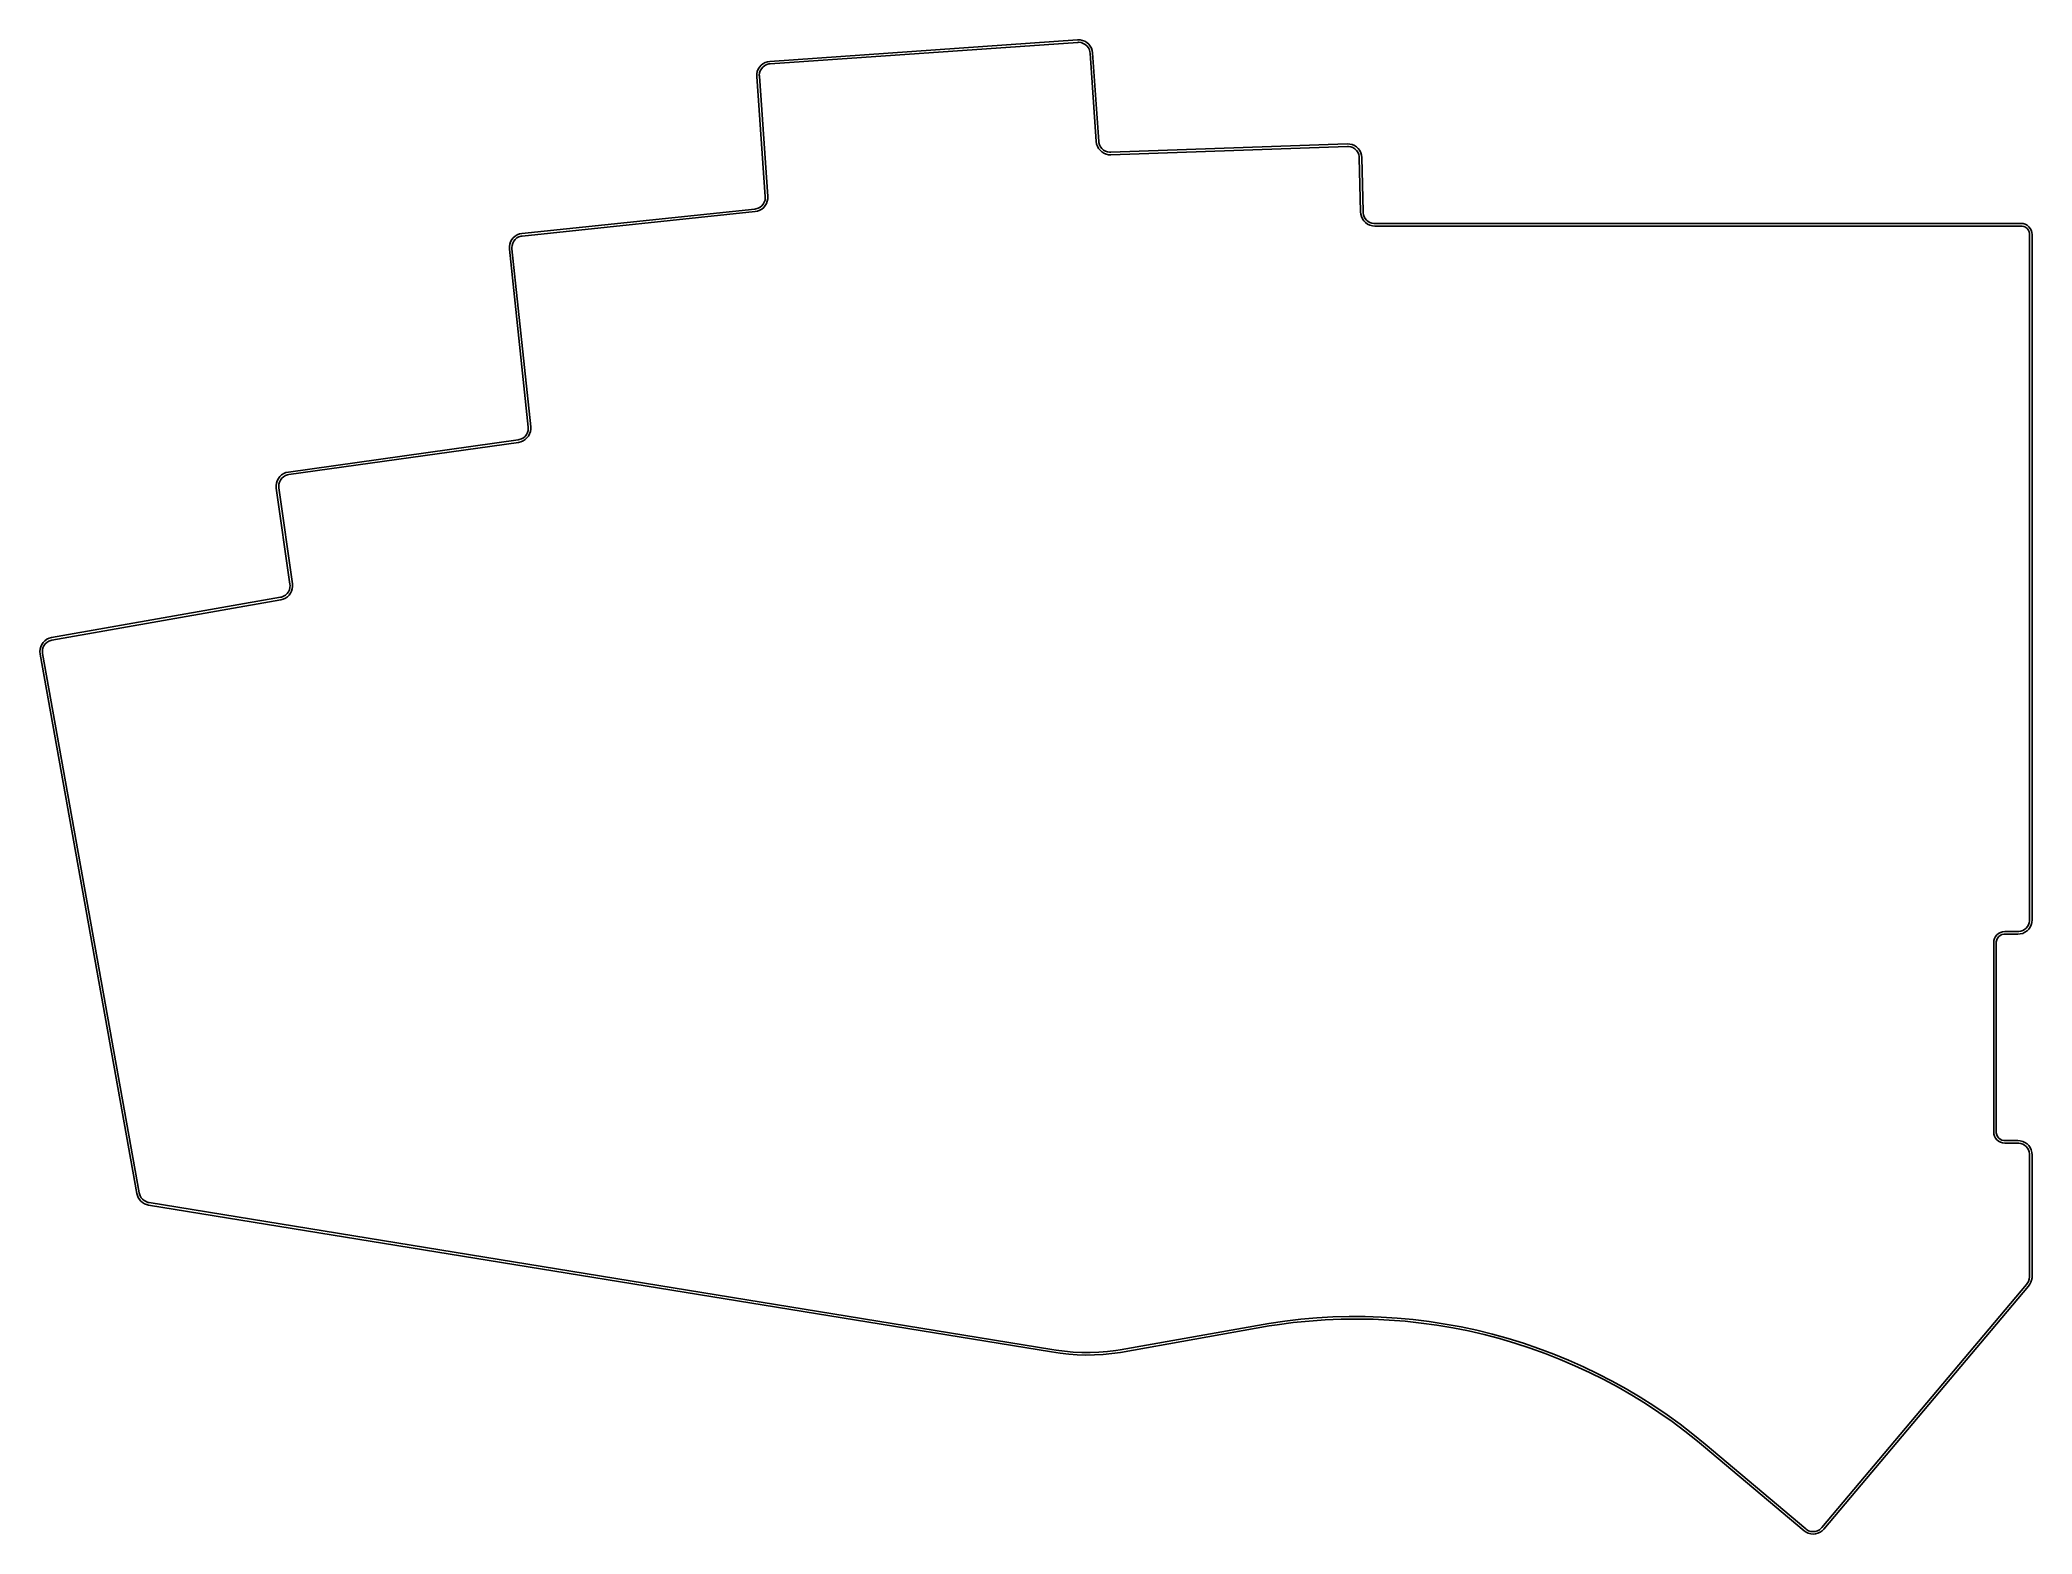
# Model space of a CAD drawing. Extents: x 19 to 174, y -140 to -23.
import ezdxf

# ---------------------------------------------------------------- set-up
doc = ezdxf.new("R2010")
doc.units = 0
doc.layers.add('BLACK', color=7, linetype='CONTINUOUS')

msp = doc.modelspace()

# ---------------------------------------------------------------- linework, layer by layer
at = {"layer": 'BLACK', "linetype": 'CONTINUOUS'}
for p, q in [((75.351, -24.876), (99.2925, -23.2018)), ((99.2925, -23.2018), (99.4842, -23.2051)), ((99.2925, -23.2018), (99.2925, -23.2018)), ((99.2925, -23.2018), (99.2925, -23.2018)), ((99.2925, -23.2018), (99.2925, -23.2018)), ((99.4842, -23.2051), (99.6725, -23.2417)), ((99.6725, -23.2417), (99.8515, -23.3104)), ((99.3065, -23.4013), (75.3649, -25.0755)), ((99.3949, -23.3951), (99.3065, -23.4013)), ((99.3065, -23.4013), (99.3065, -23.4013)), ((99.3065, -23.4013), (99.3065, -23.4013)), ((99.3065, -23.4013), (99.3065, -23.4013)), ((99.5708, -23.4175), (99.3949, -23.3951)), ((99.7389, -23.4738), (99.5708, -23.4175)), ((99.8928, -23.5617), (99.7389, -23.4738)), ((99.8515, -23.3104), (100.016, -23.4092)), ((100.027, -23.678), (99.8928, -23.5617)), ((100.016, -23.4092), (100.161, -23.535)), ((100.135, -23.8182), (100.027, -23.678)), ((100.214, -23.9769), (100.135, -23.8182)), ((100.161, -23.535), (100.281, -23.684)), ((100.261, -24.1479), (100.214, -23.9769)), ((100.267, -24.2363), (100.261, -24.1479)), ((100.749, -31.1264), (100.267, -24.2363)), ((100.267, -24.2363), (100.267, -24.2363)), ((100.267, -24.2363), (100.267, -24.2363)), ((100.267, -24.2363), (100.267, -24.2363)), ((100.267, -24.2363), (100.267, -24.2363)), ((100.281, -23.684), (100.374, -23.8517)), ((100.374, -23.8517), (100.437, -24.033)), ((100.437, -24.033), (100.467, -24.2224)), ((100.467, -24.2224), (100.467, -24.2224)), ((100.467, -24.2224), (100.467, -24.2224)), ((100.467, -24.2224), (100.948, -31.1124)), ((74.3304, -26.05), (74.3338, -25.8583)), ((74.9851, -35.4119), (74.3304, -26.05)), ((74.3304, -26.05), (74.3304, -26.05)), ((74.3304, -26.05), (74.3304, -26.05)), ((74.3304, -26.05), (74.3304, -26.05)), ((74.3338, -25.8583), (74.3703, -25.6701)), ((74.3703, -25.6701), (74.4391, -25.4911)), ((74.4391, -25.4911), (74.5378, -25.3267)), ((74.5461, -25.7718), (74.5237, -25.9476)), ((74.5237, -25.9476), (74.5299, -26.0361)), ((74.5299, -26.0361), (74.5299, -26.0361)), ((74.5299, -26.0361), (75.1846, -35.398)), ((74.5378, -25.3267), (74.6636, -25.182)), ((74.6024, -25.6037), (74.5461, -25.7718)), ((74.6903, -25.4497), (74.6024, -25.6037)), ((74.6636, -25.182), (74.8126, -25.0614)), ((74.8067, -25.316), (74.6903, -25.4497)), ((74.9468, -25.2074), (74.8067, -25.316)), ((74.8126, -25.0614), (74.9803, -24.9684)), ((75.1055, -25.1283), (74.9468, -25.2074)), ((74.9803, -24.9684), (75.1616, -24.906)), ((75.2765, -25.0817), (75.1055, -25.1283)), ((75.1616, -24.906), (75.3508, -24.876)), ((75.3649, -25.0755), (75.2765, -25.0817)), ((75.3508, -24.876), (75.351, -24.876)), ((75.351, -24.876), (75.351, -24.876)), ((75.351, -24.876), (75.351, -24.876)), ((75.3649, -25.0755), (75.3649, -25.0755)), ((75.3649, -25.0755), (75.3649, -25.0755)), ((100.749, -31.1267), (100.749, -31.1264)), ((100.778, -31.3116), (100.749, -31.1267)), ((100.838, -31.4892), (100.778, -31.3116)), ((100.927, -31.654), (100.838, -31.4892)), ((101.043, -31.8013), (100.927, -31.654)), ((100.948, -31.1124), (100.948, -31.1124)), ((100.948, -31.1124), (100.955, -31.1988)), ((100.955, -31.1988), (100.999, -31.3662)), ((100.999, -31.3662), (101.075, -31.522)), ((101.183, -31.9268), (101.043, -31.8013)), ((101.075, -31.522), (101.18, -31.6604)), ((101.18, -31.6604), (101.308, -31.7763)), ((101.341, -32.0268), (101.183, -31.9268)), ((101.308, -31.7763), (101.457, -31.8656)), ((101.514, -32.0984), (101.341, -32.0268)), ((101.457, -31.8656), (101.62, -31.9249)), ((101.697, -32.1395), (101.514, -32.0984)), ((101.62, -31.9249), (101.791, -31.952)), ((101.885, -32.149), (101.697, -32.1395)), ((101.791, -31.952), (101.878, -31.9491)), ((101.878, -31.9491), (120.283, -31.3064)), ((120.29, -31.5062), (101.885, -32.149)), ((101.885, -32.149), (101.885, -32.149)), ((101.885, -32.149), (101.885, -32.149)), ((120.283, -31.3064), (120.474, -31.3164)), ((120.378, -31.5031), (120.29, -31.5062)), ((120.29, -31.5062), (120.29, -31.5062)), ((120.553, -31.5316), (120.378, -31.5031)), ((120.474, -31.3164), (120.661, -31.3595)), ((120.719, -31.5937), (120.553, -31.5316)), ((120.661, -31.3595), (120.838, -31.4344)), ((120.87, -31.687), (120.719, -31.5937)), ((120.838, -31.4344), (120.998, -31.5389)), ((121, -31.8079), (120.87, -31.687)), ((120.998, -31.5389), (121.139, -31.6696)), ((121.103, -31.9518), (121, -31.8079)), ((121.177, -32.1131), (121.103, -31.9518)), ((121.139, -31.6696), (121.254, -31.8228)), ((121.217, -32.2857), (121.177, -32.1131)), ((121.221, -32.373), (121.217, -32.2857)), ((121.313, -36.5782), (121.221, -32.373)), ((121.254, -31.8228), (121.341, -31.9936)), ((121.341, -31.9936), (121.397, -32.177)), ((121.397, -32.177), (121.42, -32.3673)), ((121.42, -32.3673), (121.42, -32.3673)), ((121.42, -32.3673), (121.42, -32.368)), ((121.42, -32.368), (121.42, -32.3686)), ((121.42, -32.3686), (121.513, -36.5738)), ((74.9699, -35.6704), (74.991, -35.4984)), ((74.991, -35.4984), (74.9851, -35.4119)), ((74.9851, -35.4119), (74.9851, -35.4119)), ((75.1816, -35.5854), (75.1469, -35.7697)), ((75.1846, -35.398), (75.1816, -35.5854)), ((75.1846, -35.398), (75.1846, -35.398)), ((75.1846, -35.398), (75.1846, -35.398)), ((75.1846, -35.398), (75.1846, -35.398)), ((56.0575, -38.2747), (74.1813, -36.3698)), ((74.2022, -36.5687), (56.0784, -38.4736)), ((74.1813, -36.3698), (74.1813, -36.3698)), ((74.1813, -36.3698), (74.1813, -36.3698)), ((74.1813, -36.3698), (74.1814, -36.3698)), ((74.1814, -36.3698), (74.2675, -36.3607)), ((74.3864, -36.5333), (74.2022, -36.5687)), ((74.2022, -36.5687), (74.2022, -36.5687)), ((74.2022, -36.5687), (74.2022, -36.5687)), ((74.2022, -36.5687), (74.2022, -36.5687)), ((74.2675, -36.3607), (74.4332, -36.31)), ((74.5618, -36.4671), (74.3864, -36.5333)), ((74.4332, -36.31), (74.5862, -36.2286)), ((74.7234, -36.3721), (74.5618, -36.4671)), ((74.5862, -36.2286), (74.7209, -36.1195)), ((74.7209, -36.1195), (74.8323, -35.9868)), ((74.8665, -36.251), (74.7234, -36.3721)), ((74.8323, -35.9868), (74.9163, -35.8352)), ((74.9871, -36.1074), (74.8665, -36.251)), ((74.9163, -35.8352), (74.9699, -35.6704)), ((75.0814, -35.9454), (74.9871, -36.1074)), ((75.1469, -35.7697), (75.0814, -35.9454)), ((121.313, -36.5788), (121.313, -36.5782)), ((121.33, -36.7697), (121.313, -36.5788)), ((121.38, -36.9575), (121.33, -36.7697)), ((121.462, -37.1337), (121.38, -36.9575)), ((121.574, -37.2929), (121.462, -37.1337)), ((121.513, -36.5738), (121.512, -36.5748)), ((121.512, -36.5748), (121.513, -36.576)), ((121.513, -36.576), (121.513, -36.576)), ((121.513, -36.576), (121.513, -36.6561)), ((121.513, -36.6561), (121.54, -36.8138)), ((121.54, -36.8138), (121.595, -36.9643)), ((121.595, -36.9643), (121.675, -37.103)), ((121.675, -37.103), (121.778, -37.2257)), ((55.1676, -38.9212), (55.2606, -38.7535)), ((55.2606, -38.7535), (55.3813, -38.6045)), ((55.3813, -38.6045), (55.526, -38.4787)), ((55.5289, -38.7334), (55.4173, -38.8711)), ((55.526, -38.4787), (55.6903, -38.38)), ((55.6652, -38.62), (55.5289, -38.7334)), ((55.821, -38.5354), (55.6652, -38.62)), ((55.6903, -38.38), (55.8693, -38.3113)), ((55.9903, -38.4828), (55.821, -38.5354)), ((55.8693, -38.3113), (56.0575, -38.2747)), ((56.0784, -38.4736), (55.9903, -38.4828)), ((56.0575, -38.2747), (56.0575, -38.2747)), ((56.0575, -38.2747), (56.0575, -38.2747)), ((56.0575, -38.2747), (56.0575, -38.2747)), ((56.0784, -38.4736), (56.0784, -38.4736)), ((121.711, -37.4304), (121.574, -37.2929)), ((121.87, -37.5419), (121.711, -37.4304)), ((121.778, -37.2257), (121.901, -37.3287)), ((122.047, -37.6241), (121.87, -37.5419)), ((121.901, -37.3287), (122.04, -37.4088)), ((122.04, -37.4088), (122.19, -37.4636)), ((122.234, -37.6744), (122.047, -37.6241)), ((122.19, -37.4636), (122.348, -37.4914)), ((122.425, -37.6911), (122.234, -37.6744)), ((122.348, -37.4914), (122.428, -37.4914)), ((122.428, -37.692), (122.425, -37.6911)), ((122.428, -37.4914), (122.43, -37.492)), ((172.72, -37.692), (122.428, -37.692)), ((122.43, -37.492), (172.72, -37.492)), ((172.72, -37.492), (172.888, -37.5086)), ((172.795, -37.692), (172.72, -37.692)), ((172.72, -37.692), (172.72, -37.692)), ((172.72, -37.692), (172.72, -37.692)), ((172.94, -37.7252), (172.795, -37.692)), ((172.888, -37.5086), (173.05, -37.5576)), ((173.074, -37.7899), (172.94, -37.7252)), ((173.05, -37.5576), (173.199, -37.6373)), ((173.191, -37.8829), (173.074, -37.7899)), ((173.284, -37.9996), (173.191, -37.8829)), ((173.199, -37.6373), (173.33, -37.7445)), ((173.349, -38.134), (173.284, -37.9996)), ((173.33, -37.7445), (173.437, -37.8751)), ((173.382, -38.2794), (173.349, -38.134)), ((173.382, -38.354), (173.382, -38.2794)), ((173.382, -91.694), (173.382, -38.354)), ((173.382, -38.354), (173.382, -38.354)), ((173.437, -37.8751), (173.516, -38.0241)), ((173.516, -38.0241), (173.565, -38.1858)), ((173.565, -38.1858), (173.582, -38.354)), ((173.582, -38.354), (173.582, -38.354)), ((173.582, -38.354), (173.582, -91.694)), ((55.0752, -39.2919), (55.1052, -39.1025)), ((55.0785, -39.4836), (55.0752, -39.2919)), ((56.5354, -53.3448), (55.0785, -39.4836)), ((55.0785, -39.4836), (55.0785, -39.4836)), ((55.0785, -39.4836), (55.0785, -39.4836)), ((55.1052, -39.1025), (55.1676, -38.9212)), ((55.2844, -39.198), (55.2682, -39.3746)), ((55.2682, -39.3746), (55.2774, -39.4627)), ((55.2774, -39.4627), (56.7343, -53.3239)), ((55.3348, -39.028), (55.2844, -39.198)), ((55.4173, -38.8711), (55.3348, -39.028)), ((55.8514, -54.318), (56.0153, -54.2616)), ((56.0153, -54.2616), (56.1654, -54.1749)), ((56.1654, -54.1749), (56.2962, -54.0612)), ((56.2962, -54.0612), (56.4028, -53.9247)), ((56.4463, -54.1875), (56.3074, -54.3135)), ((56.4028, -53.9247), (56.4815, -53.7702)), ((56.5617, -54.0398), (56.4463, -54.1875)), ((56.4815, -53.7702), (56.5293, -53.6036)), ((56.5293, -53.6036), (56.5444, -53.431)), ((56.5444, -53.431), (56.5354, -53.3448)), ((56.5354, -53.3448), (56.5354, -53.3448)), ((56.5354, -53.3448), (56.5354, -53.3448)), ((56.6504, -53.8746), (56.5617, -54.0398)), ((56.7097, -53.6967), (56.6504, -53.8746)), ((56.7379, -53.5114), (56.7097, -53.6967)), ((56.7343, -53.3239), (56.7343, -53.3239)), ((56.7343, -53.3239), (56.7379, -53.5114)), ((37.8767, -56.8442), (55.7656, -54.3301)), ((55.7934, -54.5282), (37.9045, -57.0423)), ((55.7656, -54.3301), (55.7658, -54.3301)), ((55.7658, -54.3301), (55.8514, -54.318)), ((55.9762, -54.4864), (55.7934, -54.5282)), ((55.7934, -54.5282), (55.7934, -54.5282)), ((55.7934, -54.5282), (55.7934, -54.5282)), ((55.7934, -54.5282), (55.7934, -54.5282)), ((56.1492, -54.4141), (55.9762, -54.4864)), ((56.3074, -54.3135), (56.1492, -54.4141)), ((37.0099, -57.5215), (37.0969, -57.3506)), ((37.0969, -57.3506), (37.2123, -57.1975)), ((37.2123, -57.1975), (37.3525, -57.0668)), ((37.3643, -57.3211), (37.2576, -57.4627)), ((37.3525, -57.0668), (37.5133, -56.9623)), ((37.4966, -57.2031), (37.3643, -57.3211)), ((37.6494, -57.1131), (37.4966, -57.2031)), ((37.5133, -56.9623), (37.6898, -56.8874)), ((37.8167, -57.0547), (37.6494, -57.1131)), ((37.6898, -56.8874), (37.8766, -56.8443)), ((37.9045, -57.0423), (37.8167, -57.0547)), ((37.8766, -56.8443), (37.8766, -56.8442)), ((37.8766, -56.8442), (37.8766, -56.8442)), ((37.8766, -56.8442), (37.8766, -56.8442)), ((37.8766, -56.8442), (37.8767, -56.8442)), ((37.9045, -57.0423), (37.9045, -57.0423)), ((36.9304, -57.8951), (36.9538, -57.7048)), ((36.9404, -58.0866), (36.9304, -57.8951)), ((37.9931, -65.5767), (36.9404, -58.0866)), ((36.9404, -58.0866), (36.9404, -58.0866)), ((36.9404, -58.0866), (36.9404, -58.0866)), ((36.9404, -58.0866), (36.9404, -58.0866)), ((36.9538, -57.7048), (37.0099, -57.5215)), ((37.1362, -57.794), (37.1262, -57.971)), ((37.1262, -57.971), (37.1385, -58.0588)), ((37.1806, -57.6224), (37.1362, -57.794)), ((37.1385, -58.0588), (38.1912, -65.5488)), ((37.2576, -57.4627), (37.1806, -57.6224)), ((19.4457, -69.7291), (37.2581, -66.5883)), ((37.2581, -66.5883), (37.2582, -66.5883)), ((37.2582, -66.5883), (37.3435, -66.5732)), ((37.3435, -66.5732), (37.5053, -66.511)), ((37.6445, -66.6588), (37.4741, -66.7371)), ((37.5053, -66.511), (37.6522, -66.4192)), ((37.7991, -66.5527), (37.6445, -66.6588)), ((37.6522, -66.4192), (37.779, -66.301)), ((37.779, -66.301), (37.8808, -66.1608)), ((37.9334, -66.422), (37.7991, -66.5527)), ((37.8808, -66.1608), (37.9541, -66.0037)), ((38.0436, -66.2703), (37.9334, -66.422)), ((37.9541, -66.0037), (37.996, -65.8356)), ((38.0051, -65.6625), (37.9931, -65.5767)), ((37.996, -65.8356), (38.0051, -65.6625)), ((38.1265, -66.1021), (38.0436, -66.2703)), ((38.1796, -65.9223), (38.1265, -66.1021)), ((38.2013, -65.7361), (38.1796, -65.9223)), ((38.1912, -65.5488), (38.1912, -65.5488)), ((38.1912, -65.5488), (38.1912, -65.5488)), ((38.1912, -65.5488), (38.2013, -65.7361)), ((37.2929, -66.7852), (19.4805, -69.926)), ((37.4741, -66.7371), (37.2929, -66.7852)), ((37.2929, -66.7852), (37.2929, -66.7852)), ((37.2929, -66.7852), (37.2929, -66.7852)), ((37.2929, -66.7852), (37.2929, -66.7852)), ((19.2605, -69.7787), (19.4457, -69.7291)), ((19.4457, -69.7291), (19.4457, -69.7291)), ((18.5368, -70.8124), (18.5535, -70.6213)), ((18.5535, -71.0034), (18.5368, -70.8124)), ((18.5535, -70.6213), (18.6031, -70.4361)), ((18.5535, -71.0035), (18.5535, -71.0034)), ((18.5535, -71.0034), (18.5535, -71.0034)), ((18.5535, -71.0037), (18.5535, -71.0035)), ((26.0818, -112.986), (18.5535, -71.0037)), ((18.6031, -70.4361), (18.6841, -70.2624)), ((18.6841, -70.2624), (18.7941, -70.1053)), ((18.7389, -70.7041), (18.735, -70.8813)), ((18.735, -70.8813), (18.7504, -70.9685)), ((18.7773, -70.531), (18.7389, -70.7041)), ((18.7504, -70.9685), (26.2787, -112.95)), ((18.8487, -70.3687), (18.7773, -70.531)), ((18.7941, -70.1053), (18.9297, -69.9697)), ((18.9504, -70.2235), (18.8487, -70.3687)), ((18.9297, -69.9697), (19.0868, -69.8597)), ((19.0784, -70.1009), (18.9504, -70.2235)), ((19.2279, -70.0057), (19.0784, -70.1009)), ((19.0868, -69.8597), (19.2605, -69.7787)), ((19.3932, -69.9414), (19.2279, -70.0057)), ((19.4805, -69.926), (19.3932, -69.9414)), ((19.4805, -69.926), (19.4805, -69.926)), ((170.654, -93.1421), (170.733, -92.9931)), ((170.733, -92.9931), (170.84, -92.8625)), ((170.84, -92.8625), (170.971, -92.7553)), ((170.979, -93.0009), (170.886, -93.1176)), ((170.971, -92.7553), (171.12, -92.6756)), ((171.096, -92.9079), (170.979, -93.0009)), ((171.23, -92.8432), (171.096, -92.9079)), ((171.12, -92.6756), (171.282, -92.6266)), ((171.375, -92.81), (171.23, -92.8432)), ((171.282, -92.6266), (171.45, -92.61)), ((171.45, -92.81), (171.375, -92.81)), ((171.45, -92.61), (171.45, -92.61)), ((171.45, -92.61), (172.466, -92.61)), ((172.466, -92.81), (171.45, -92.81)), ((171.45, -92.81), (171.45, -92.81)), ((172.466, -92.61), (172.466, -92.61)), ((172.466, -92.61), (172.466, -92.61)), ((172.466, -92.61), (172.546, -92.61)), ((172.66, -92.793), (172.466, -92.81)), ((172.466, -92.81), (172.466, -92.81)), ((172.546, -92.61), (172.704, -92.5822)), ((172.848, -92.7427), (172.66, -92.793)), ((172.704, -92.5822), (172.855, -92.5274)), ((173.024, -92.6605), (172.848, -92.7427)), ((172.855, -92.5274), (172.993, -92.4472)), ((172.993, -92.4472), (173.116, -92.3442)), ((173.183, -92.5489), (173.024, -92.6605)), ((173.116, -92.3442), (173.219, -92.2214)), ((173.321, -92.4114), (173.183, -92.5489)), ((173.219, -92.2214), (173.299, -92.0826)), ((173.299, -92.0826), (173.354, -91.932)), ((173.432, -92.252), (173.321, -92.4114)), ((173.354, -91.932), (173.382, -91.7741)), ((173.382, -91.7741), (173.382, -91.694)), ((173.515, -92.0757), (173.432, -92.252)), ((173.565, -91.8878), (173.515, -92.0757)), ((173.582, -91.694), (173.565, -91.8878)), ((170.588, -93.472), (170.605, -93.3038)), ((170.588, -108.204), (170.588, -93.472)), ((170.605, -93.3038), (170.654, -93.1421)), ((170.821, -93.252), (170.788, -93.3974)), ((170.788, -93.3974), (170.788, -93.472)), ((170.788, -93.472), (170.788, -93.472)), ((170.788, -93.472), (170.788, -108.204)), ((170.886, -93.1176), (170.821, -93.252)), ((170.605, -108.372), (170.588, -108.204)), ((170.588, -108.204), (170.588, -108.204)), ((170.654, -108.534), (170.605, -108.372)), ((170.788, -108.204), (170.788, -108.204)), ((170.788, -108.204), (170.788, -108.204)), ((170.788, -108.204), (170.788, -108.204)), ((170.788, -108.204), (170.788, -108.279)), ((170.788, -108.279), (170.821, -108.424)), ((170.821, -108.424), (170.886, -108.558)), ((170.733, -108.683), (170.654, -108.534)), ((170.84, -108.814), (170.733, -108.683)), ((170.971, -108.921), (170.84, -108.814)), ((170.886, -108.558), (170.979, -108.675)), ((171.12, -109), (170.971, -108.921)), ((170.979, -108.675), (171.096, -108.768)), ((171.096, -108.768), (171.23, -108.833)), ((171.282, -109.049), (171.12, -109)), ((171.23, -108.833), (171.375, -108.866)), ((171.45, -109.066), (171.282, -109.049)), ((171.375, -108.866), (171.45, -108.866)), ((171.45, -108.866), (172.466, -108.866)), ((172.466, -109.066), (171.45, -109.066)), ((171.45, -109.066), (171.45, -109.066)), ((171.45, -109.066), (171.45, -109.066)), ((172.466, -108.866), (172.66, -108.883)), ((172.546, -109.066), (172.466, -109.066)), ((172.704, -109.094), (172.546, -109.066)), ((172.66, -108.883), (172.848, -108.933)), ((172.855, -109.149), (172.704, -109.094)), ((172.848, -108.933), (173.024, -109.016)), ((172.993, -109.229), (172.855, -109.149)), ((173.116, -109.332), (172.993, -109.229)), ((173.024, -109.016), (173.183, -109.127)), ((173.219, -109.455), (173.116, -109.332)), ((173.183, -109.127), (173.321, -109.265)), ((173.299, -109.593), (173.219, -109.455)), ((173.354, -109.744), (173.299, -109.593)), ((173.321, -109.265), (173.432, -109.424)), ((173.382, -109.902), (173.354, -109.744)), ((173.382, -109.982), (173.382, -109.902)), ((173.382, -119.38), (173.382, -109.982)), ((173.382, -109.982), (173.382, -109.982)), ((173.432, -109.424), (173.515, -109.6)), ((173.515, -109.6), (173.565, -109.788)), ((173.565, -109.788), (173.582, -109.982)), ((173.582, -109.982), (173.582, -109.982)), ((173.582, -109.982), (173.582, -109.982)), ((173.582, -109.982), (173.582, -109.982)), ((173.582, -109.982), (173.582, -119.38)), ((26.0819, -112.986), (26.0818, -112.986)), ((26.1246, -113.152), (26.0819, -112.986)), ((26.1924, -113.309), (26.1246, -113.152)), ((26.2787, -112.95), (26.2786, -112.95)), ((26.2786, -112.95), (26.2787, -112.951)), ((26.2787, -112.951), (26.2787, -112.951)), ((26.2787, -112.951), (26.2928, -113.03)), ((26.2928, -113.03), (26.3484, -113.182)), ((26.3484, -113.182), (26.4297, -113.321)), ((26.2837, -113.455), (26.1924, -113.309)), ((26.3963, -113.584), (26.2837, -113.455)), ((26.5275, -113.695), (26.3963, -113.584)), ((26.4297, -113.321), (26.5343, -113.445)), ((26.6742, -113.785), (26.5275, -113.695)), ((26.5343, -113.445), (26.6589, -113.547)), ((26.6589, -113.547), (26.7996, -113.627)), ((26.8329, -113.85), (26.6742, -113.785)), ((26.7996, -113.627), (26.9521, -113.68)), ((26.9997, -113.891), (26.8329, -113.85)), ((26.9521, -113.68), (27.0318, -113.693)), ((97.2659, -125.321), (26.9997, -113.891)), ((26.9997, -113.891), (26.9997, -113.891)), ((27.0318, -113.693), (27.0318, -113.693)), ((27.0318, -113.693), (27.0318, -113.693)), ((27.0318, -113.693), (27.0319, -113.693)), ((27.0319, -113.693), (97.2981, -125.123)), ((173.382, -119.474), (173.382, -119.38)), ((173.582, -119.38), (173.571, -119.556)), ((157.227, -138.983), (173.15, -120.08)), ((173.304, -120.206), (157.38, -139.112)), ((173.15, -120.08), (173.205, -120.007)), ((173.205, -120.007), (173.292, -119.839)), ((173.292, -119.839), (173.352, -119.661)), ((173.305, -120.204), (173.304, -120.206)), ((173.308, -120.202), (173.305, -120.204)), ((173.404, -120.055), (173.308, -120.202)), ((173.308, -120.202), (173.308, -120.202)), ((173.352, -119.661), (173.382, -119.474)), ((173.481, -119.896), (173.404, -120.055)), ((173.537, -119.729), (173.481, -119.896)), ((173.571, -119.556), (173.537, -119.729)), ((102.606, -125.165), (114.177, -123.104)), ((114.211, -123.301), (102.64, -125.362)), ((114.177, -123.104), (114.177, -123.104)), ((114.177, -123.104), (114.178, -123.104)), ((114.178, -123.104), (115.419, -122.922)), ((114.178, -123.104), (114.178, -123.104)), ((114.826, -123.202), (114.211, -123.301)), ((116.063, -123.04), (114.826, -123.202)), ((115.419, -122.922), (116.664, -122.778)), ((117.305, -122.915), (116.063, -123.04)), ((116.664, -122.778), (117.913, -122.671)), ((118.55, -122.826), (117.305, -122.915)), ((117.913, -122.671), (119.165, -122.601)), ((119.796, -122.775), (118.55, -122.826)), ((119.165, -122.601), (120.418, -122.568)), ((121.044, -122.761), (119.796, -122.775)), ((120.418, -122.568), (121.672, -122.572)), ((122.292, -122.783), (121.044, -122.761)), ((121.672, -122.572), (122.925, -122.613)), ((123.538, -122.843), (122.292, -122.783)), ((122.925, -122.613), (124.176, -122.692)), ((124.782, -122.94), (123.538, -122.843)), ((124.176, -122.692), (125.424, -122.807)), ((126.023, -123.073), (124.782, -122.94)), ((125.424, -122.807), (126.668, -122.96)), ((127.259, -123.243), (126.023, -123.073)), ((126.668, -122.96), (127.908, -123.149)), ((128.49, -123.45), (127.259, -123.243)), ((127.908, -123.149), (129.141, -123.375)), ((129.714, -123.693), (128.49, -123.45)), ((129.141, -123.375), (130.367, -123.638)), ((130.93, -123.972), (129.714, -123.693)), ((130.367, -123.638), (131.584, -123.936)), ((132.137, -124.287), (130.93, -123.972)), ((131.584, -123.936), (132.792, -124.271)), ((97.266, -125.321), (97.2659, -125.321)), ((97.9317, -125.423), (97.266, -125.321)), ((97.2981, -125.123), (97.2985, -125.124)), ((97.2985, -125.124), (97.2992, -125.123)), ((97.2992, -125.123), (97.2992, -125.123)), ((97.2992, -125.123), (97.6275, -125.181)), ((97.6275, -125.181), (98.2884, -125.268)), ((98.6023, -125.498), (97.9317, -125.423)), ((98.2884, -125.268), (98.9523, -125.328)), ((99.2754, -125.544), (98.6023, -125.498)), ((98.9523, -125.328), (99.618, -125.361)), ((99.9498, -125.564), (99.2754, -125.544)), ((99.618, -125.361), (100.285, -125.366)), ((100.624, -125.555), (99.9498, -125.564)), ((100.285, -125.366), (100.951, -125.344)), ((101.298, -125.518), (100.624, -125.555)), ((100.951, -125.344), (101.616, -125.294)), ((101.97, -125.454), (101.298, -125.518)), ((101.616, -125.294), (102.278, -125.217)), ((102.638, -125.362), (101.97, -125.454)), ((102.278, -125.217), (102.606, -125.165)), ((102.639, -125.362), (102.638, -125.362)), ((102.638, -125.362), (102.638, -125.362)), ((102.64, -125.362), (102.639, -125.362)), ((133.335, -124.638), (132.137, -124.287)), ((132.792, -124.271), (133.99, -124.641)), ((134.521, -125.024), (133.335, -124.638)), ((133.99, -124.641), (135.176, -125.047)), ((135.696, -125.446), (134.521, -125.024)), ((135.176, -125.047), (136.35, -125.487)), ((136.858, -125.902), (135.696, -125.446)), ((136.35, -125.487), (137.51, -125.963)), ((138.005, -126.392), (136.858, -125.902)), ((137.51, -125.963), (138.655, -126.472)), ((139.138, -126.916), (138.005, -126.392)), ((138.655, -126.472), (139.785, -127.015)), ((140.254, -127.473), (139.138, -126.916)), ((139.785, -127.015), (140.898, -127.592)), ((141.354, -128.063), (140.254, -127.473)), ((140.898, -127.592), (141.994, -128.201)), ((142.435, -128.685), (141.354, -128.063)), ((141.994, -128.201), (143.071, -128.842)), ((143.498, -129.34), (142.435, -128.685)), ((143.071, -128.842), (144.129, -129.515)), ((144.54, -130.025), (143.498, -129.34)), ((144.129, -129.515), (145.166, -130.219)), ((145.562, -130.741), (144.54, -130.025)), ((145.166, -130.219), (146.182, -130.954)), ((146.563, -131.487), (145.562, -130.741)), ((146.182, -130.954), (147.176, -131.718)), ((147.54, -132.262), (146.563, -131.487)), ((147.176, -131.718), (148.146, -132.512)), ((148.018, -132.664), (147.54, -132.262)), ((155.83, -139.247), (148.018, -132.664)), ((148.018, -132.664), (148.018, -132.664)), ((148.018, -132.664), (148.018, -132.664)), ((148.146, -132.512), (148.146, -132.512)), ((148.146, -132.512), (148.146, -132.512)), ((148.146, -132.512), (155.959, -139.094)), ((155.987, -139.357), (155.83, -139.247)), ((155.83, -139.247), (155.83, -139.247)), ((155.83, -139.247), (155.83, -139.247)), ((155.83, -139.247), (155.83, -139.247)), ((155.83, -139.247), (155.83, -139.247)), ((155.959, -139.094), (155.959, -139.094)), ((155.959, -139.094), (156.027, -139.151)), ((156.161, -139.438), (155.987, -139.357)), ((156.027, -139.151), (156.182, -139.237)), ((156.346, -139.488), (156.161, -139.438)), ((156.182, -139.237), (156.351, -139.29)), ((156.537, -139.505), (156.346, -139.488)), ((156.351, -139.29), (156.527, -139.309)), ((156.527, -139.309), (156.704, -139.294)), ((156.728, -139.488), (156.537, -139.505)), ((156.704, -139.294), (156.874, -139.244)), ((156.914, -139.439), (156.728, -139.488)), ((156.874, -139.244), (157.032, -139.162)), ((157.087, -139.357), (156.914, -139.439)), ((157.032, -139.162), (157.17, -139.051)), ((157.244, -139.247), (157.087, -139.357)), ((157.17, -139.051), (157.227, -138.983)), ((157.227, -138.983), (157.227, -138.983)), ((157.227, -138.983), (157.227, -138.983)), ((157.227, -138.983), (157.227, -138.983)), ((157.38, -139.112), (157.244, -139.247)), ((157.38, -139.112), (157.38, -139.112))]:
    msp.add_line(p, q, dxfattribs=at)

doc.saveas('drawing.dxf')
